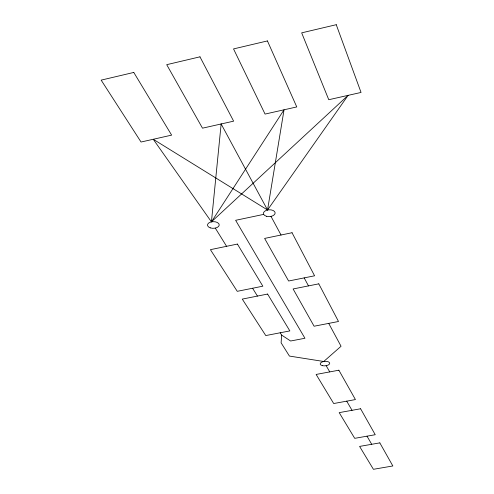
<?xml version="1.0" encoding="UTF-8"?>
<svg xmlns="http://www.w3.org/2000/svg" width="494" height="494" viewBox="0 0 494 494"><rect width="100%" height="100%" fill="white"/><g stroke="black" fill="none" stroke-linecap="round" stroke-linejoin="round"><path stroke-width="0.74" d="M280.197 332.777L281.629 335.086L281.117 342.836L289.428 356.069L323.731 361.491L341.058 346.263L328.72 323.385M263.648 214.39L235.626 220.305L304.946 338.26L290.626 341.008L281.629 335.086M215.304 228.117L226.585 246.315M252.588 288.249L257.442 296.079M326.164 365.696L329.757 371.896M346.72 401.159L352.024 410.316M367.011 436.171L371.716 444.291M271.002 216.397L281.043 235.014M304.174 277.894L308.491 285.896M221.145 123.975L211.426 221.855L348.103 95.361L267.544 209.987L153.251 139.271L211.426 221.855L284.044 109.798L267.544 209.987L221.145 123.975M133.781 72.439L101.159 80.127L141.049 142.025L171.634 135.128L133.781 72.439M199.965 56.835L166.713 64.677L202.497 128.174L233.631 121.16L199.965 56.835M267.439 40.922L233.538 48.918L265.056 114.077L296.764 106.932L267.439 40.922M336.253 24.7L301.673 32.851L328.763 99.72L361.052 92.446L336.253 24.7M237.41 244.067L210.413 249.668L237.262 291.324L262.845 286.187L237.41 244.067M292.04 232.73L264.617 238.423L288.62 281.012L314.585 275.8L292.04 232.73M267.594 294.054L242.276 299.105L265.772 335.568L289.848 330.912L267.594 294.054M318.791 283.84L293.103 288.965L314.091 326.219L338.501 321.495L318.791 283.84M338.872 370.197L316.129 374.44L333.697 403.53L355.427 399.572L338.872 370.197M360.608 408.766L339.193 412.632L354.717 438.339L375.23 434.72L360.608 408.766M379.824 442.871L359.595 446.415L373.415 469.3L392.841 465.966L379.824 442.871M210.308 227.876A5.879 3.341 -1 0 0 219.243 224.998A5.879 3.341 -1 0 0 210.555 222.084A5.879 3.341 -1 0 0 210.308 227.876M266.371 216.255A5.897 3.409 -2.9 0 0 275.17 212.963A5.897 3.409 -2.9 0 0 266.291 210.345A5.897 3.409 -2.9 0 0 266.371 216.255M322.471 365.671A4.779 2.248 -4.6 0 0 329.714 363.349A4.779 2.248 -4.6 0 0 322.668 361.762A4.779 2.248 -4.6 0 0 322.471 365.671"/></g></svg>
